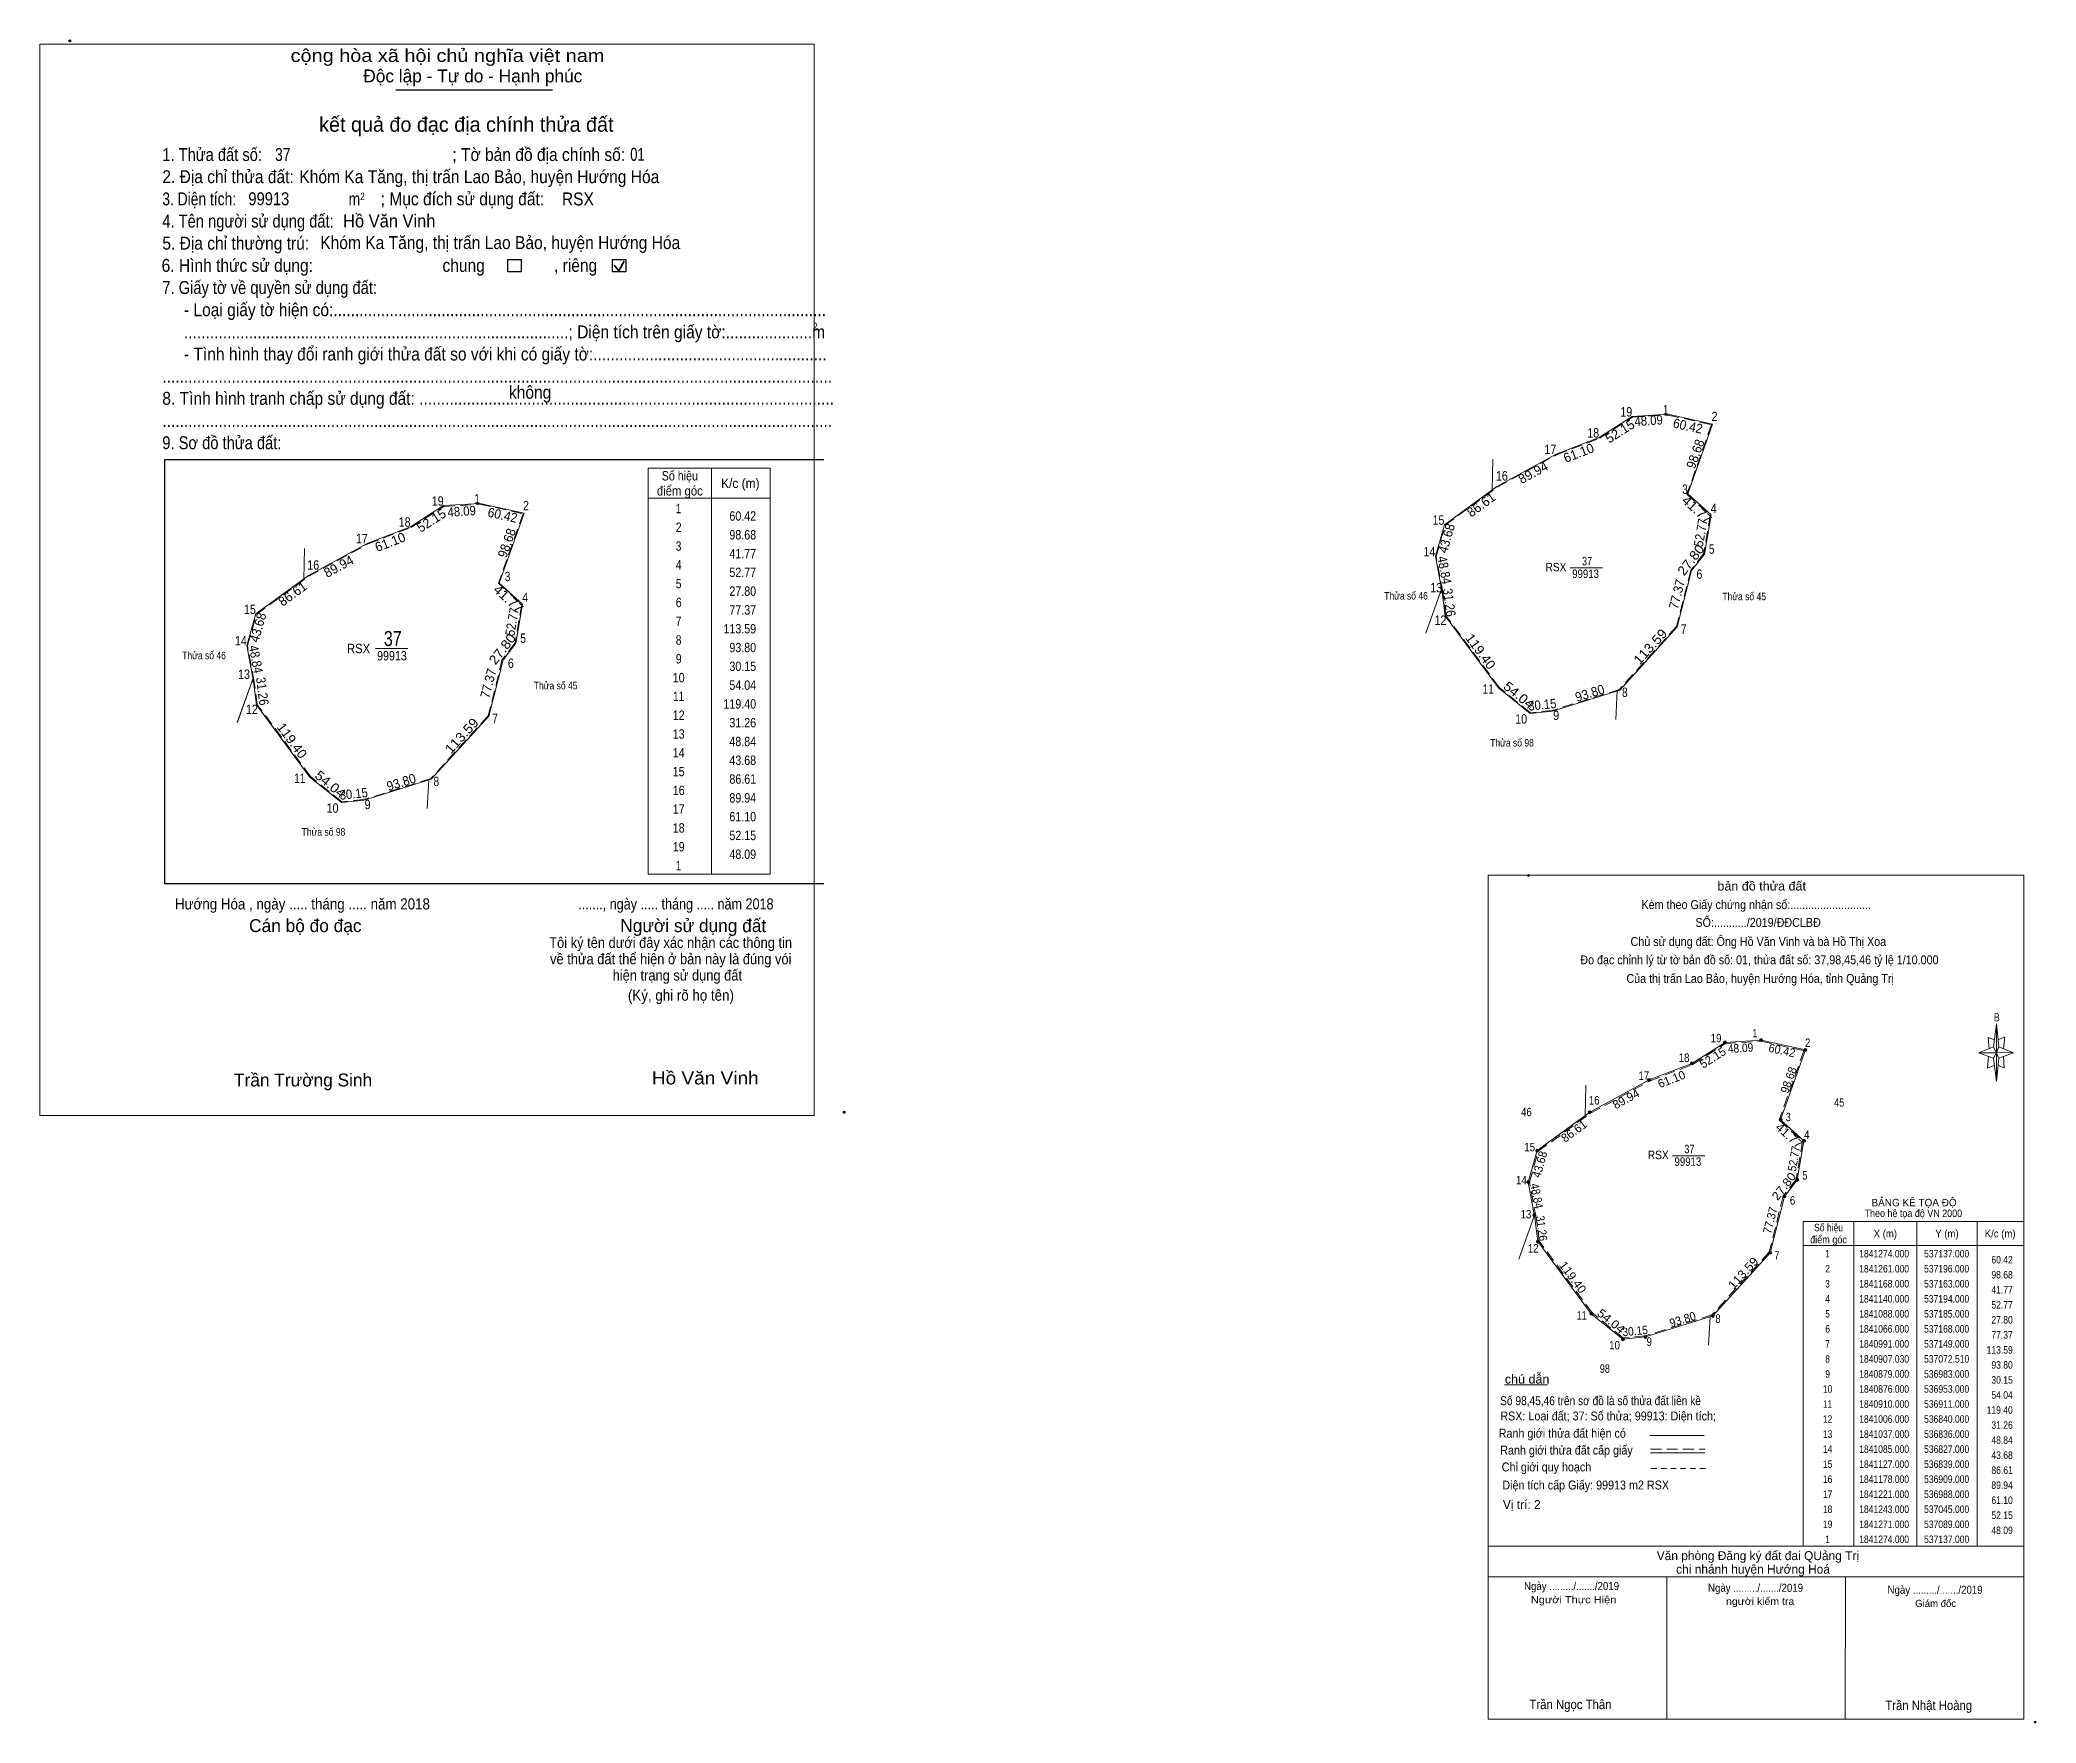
# Model space of a CAD drawing. Header units: metres. Extents: x 534970 to 537626, y 1839533 to 1841772.
import ezdxf
from ezdxf.enums import TextEntityAlignment as Align

# ---------------------------------------------------------------- set-up
doc = ezdxf.new("R2010")
doc.units = ezdxf.units.M
doc.header["$LTSCALE"] = 4.8
doc.header["$PDMODE"] = 32
doc.header["$PDSIZE"] = 2.4
doc.linetypes.add('MEDIUM_DASHED', pattern=[4.5, 3, -1.5])
doc.linetypes.add('SHORT_DASHED', pattern=[2.7, 1.5, -1.2])
for name, color, linetype, lineweight in [('1', 7, 'Continuous', 13), ('12', 7, 'Continuous', 13), ('17', 7, 'Continuous', 13), ('2', 7, 'Continuous', 13), ('3', 7, 'Continuous', 13), ('32', 7, 'Continuous', 13), ('5', 7, 'Continuous', 13), ('6', 7, 'Continuous', 13), ('63', 7, 'Continuous', 13), ('7', 7, 'Continuous', 25)]:
    doc.layers.add(name, color=color, linetype=linetype, lineweight=lineweight)

msp = doc.modelspace()

# ---------------------------------------------------------------- hatches: boundary and pattern name
at = {"layer": '32'}
for points in [[(537214.57, 1840438.37, 1), (537210.57, 1840438.37, 1)], [(537214.07, 1840438.37, 1), (537211.07, 1840438.37, 1)], [(537262.57, 1840441.37, 1), (537258.57, 1840441.37, 1)], [(537321.57, 1840428.37, 1), (537317.57, 1840428.37, 1)], [(537321.07, 1840428.37, 1), (537318.07, 1840428.37, 1)], [(537170.57, 1840410.37, 1), (537166.57, 1840410.37, 1)], [(537170.07, 1840410.37, 1), (537167.07, 1840410.37, 1)], [(537113.57, 1840388.37, 1), (537109.57, 1840388.37, 1)], [(537113.07, 1840388.37, 1), (537110.07, 1840388.37, 1)], [(537034.57, 1840345.37, 1), (537030.57, 1840345.37, 1)], [(537034.07, 1840345.37, 1), (537031.07, 1840345.37, 1)], [(537288.57, 1840335.37, 1), (537284.57, 1840335.37, 1)], [(537288.07, 1840335.37, 1), (537285.07, 1840335.37, 1)], [(536964.57, 1840294.37, 1), (536960.57, 1840294.37, 1)], [(536964.07, 1840294.37, 1), (536961.07, 1840294.37, 1)], [(537319.57, 1840307.37, 1), (537315.57, 1840307.37, 1)], [(537319.07, 1840307.37, 1), (537316.07, 1840307.37, 1)], [(536952.57, 1840252.37, 1), (536948.57, 1840252.37, 1)], [(536952.07, 1840252.37, 1), (536949.07, 1840252.37, 1)], [(537293.57, 1840233.37, 1), (537289.57, 1840233.37, 1)], [(537310.57, 1840255.37, 1), (537306.57, 1840255.37, 1)], [(537310.07, 1840255.37, 1), (537307.07, 1840255.37, 1)], [(536960.8, 1840208.47, 1), (536956.8, 1840208.47, 1)], [(536960.3, 1840208.47, 1), (536957.3, 1840208.47, 1)], [(537293.07, 1840233.37, 1), (537290.07, 1840233.37, 1)], [(536965.57, 1840173.37, 1), (536961.57, 1840173.37, 1)], [(536965.07, 1840173.37, 1), (536962.07, 1840173.37, 1)], [(537274.57, 1840158.37, 1), (537270.57, 1840158.37, 1)], [(537274.07, 1840158.37, 1), (537271.07, 1840158.37, 1)], [(537036.57, 1840077.37, 1), (537032.57, 1840077.37, 1)], [(537036.07, 1840077.37, 1), (537033.07, 1840077.37, 1)], [(537198.08, 1840074.4, 1), (537194.08, 1840074.4, 1)], [(537197.58, 1840074.4, 1), (537194.58, 1840074.4, 1)], [(537078.57, 1840043.37, 1), (537074.57, 1840043.37, 1)], [(537078.07, 1840043.37, 1), (537075.07, 1840043.37, 1)], [(537108.57, 1840046.37, 1), (537104.57, 1840046.37, 1)], [(537108.07, 1840046.37, 1), (537105.07, 1840046.37, 1)]]:
    msp.add_hatch(color=256, dxfattribs=at).paths.add_polyline_path(points)

# ---------------------------------------------------------------- linework, layer by layer
at = {"layer": '1'}
for points in [[(537137, 1841274), (537196, 1841261), (537163, 1841168), (537194, 1841140), (537185, 1841088), (537168, 1841066), (537149, 1840991), (537072.51, 1840907.03), (536983, 1840879), (536953, 1840876), (536911, 1840910), (536840, 1841006), (536836, 1841037), (536827, 1841085), (536839, 1841127), (536909, 1841178), (536988, 1841221), (537045, 1841243), (537089, 1841271)], [(535555.17, 1841155.41), (535614.17, 1841142.41), (535581.17, 1841049.41), (535612.17, 1841021.41), (535603.17, 1840969.41), (535586.17, 1840947.41), (535567.17, 1840872.41), (535490.68, 1840788.44), (535401.17, 1840760.41), (535371.17, 1840757.41), (535329.17, 1840791.41), (535258.17, 1840887.41), (535254.17, 1840918.41), (535245.17, 1840966.41), (535257.17, 1841008.41), (535327.17, 1841059.41), (535406.17, 1841102.41), (535463.17, 1841124.41), (535507.17, 1841152.41)], [(537260.57, 1840441.37), (537319.57, 1840428.37), (537286.57, 1840335.37), (537317.57, 1840307.37), (537308.57, 1840255.37), (537291.57, 1840233.37), (537272.57, 1840158.37), (537196.08, 1840074.4), (537106.57, 1840046.37), (537076.57, 1840043.37), (537034.57, 1840077.37), (536963.57, 1840173.37), (536959.57, 1840204.37), (536950.57, 1840252.37), (536962.57, 1840294.37), (537032.57, 1840345.37), (537111.57, 1840388.37), (537168.57, 1840410.37), (537212.57, 1840438.37)]]:
    msp.add_lwpolyline(points, close=True, dxfattribs=at)
at = {"layer": '12'}
for points in [[(536835.7, 1841038.58), (536833.12, 1841035.18), (536814.49, 1840982.89)], [(535253.87, 1840919.99), (535251.29, 1840916.59), (535232.66, 1840864.3)]]:
    msp.add_lwpolyline(points, dxfattribs=at)
at = {"layer": '17'}
for p, q in [((536918.82, 1839982.93), (536976.18, 1839982.93)), ((536897.34, 1839537.81), (536897.5, 1839727.17)), ((537134.94, 1839537.65), (537135.1, 1839727.01)), ((537372.54, 1839537.53), (537372.7, 1839726.93))]:
    msp.add_line(p, q, dxfattribs=at)
at = {"layer": '2'}
for p, q in [((537089, 1841271), (537045, 1841243)), ((535507.17, 1841152.41), (535463.17, 1841124.41)), ((537168, 1841066), (537185, 1841088)), ((536836, 1841037), (536840, 1841006)), ((535586.17, 1840947.41), (535603.17, 1840969.41)), ((535254.17, 1840918.41), (535258.17, 1840887.41)), ((537212.57, 1840438.37), (537168.57, 1840410.37)), ((537291.57, 1840233.37), (537308.57, 1840255.37)), ((536959.57, 1840204.37), (536963.57, 1840173.37))]:
    msp.add_line(p, q, dxfattribs=at)
for points in [[(536932, 1840893), (536953, 1840876), (536983, 1840879)], [(535350.17, 1840774.41), (535371.17, 1840757.41), (535401.17, 1840760.41)], [(537055.57, 1840060.37), (537076.57, 1840043.37), (537106.57, 1840046.37)]]:
    msp.add_lwpolyline(points, dxfattribs=at)
at = {"layer": '3'}
for p, q in [((536902.7, 1841173.41), (536903.7, 1841214.1)), ((535320.87, 1841054.82), (535321.87, 1841095.51)), ((536833.12, 1841035.18), (536814.4, 1840982.64)), ((535253.58, 1840923.01), (535232.57, 1840864.05)), ((537069.11, 1840906.57), (537067.15, 1840868.04)), ((535487.25, 1840787.37), (535485.32, 1840749.45)), ((537026.27, 1840340.78), (537027.27, 1840381.47)), ((536958.8, 1840208.47), (536937.97, 1840150.01)), ((537192.65, 1840073.33), (537190.72, 1840035.41))]:
    msp.add_line(p, q, dxfattribs=at)
for points in [[(537163, 1841168), (537176, 1841205), (537196, 1841261)], [(535581.17, 1841049.41), (535594.17, 1841086.41), (535614.17, 1841142.41)], [(537286.57, 1840335.37), (537299.57, 1840372.37), (537319.57, 1840428.37)]]:
    msp.add_lwpolyline(points, dxfattribs=at)
at = {"layer": '32'}
for centre, radius in [((537212.57, 1840438.37), 2), ((537212.57, 1840438.37), 1.5), ((537260.57, 1840441.37), 2), ((537319.57, 1840428.37), 2), ((537319.57, 1840428.37), 1.5), ((537168.57, 1840410.37), 2), ((537168.57, 1840410.37), 1.5), ((537111.57, 1840388.37), 2), ((537111.57, 1840388.37), 1.5), ((537032.57, 1840345.37), 2), ((537032.57, 1840345.37), 1.5), ((537286.57, 1840335.37), 2), ((537286.57, 1840335.37), 1.5), ((536962.57, 1840294.37), 2), ((536962.57, 1840294.37), 1.5), ((537317.57, 1840307.37), 2), ((537317.57, 1840307.37), 1.5), ((536950.57, 1840252.37), 2), ((536950.57, 1840252.37), 1.5), ((537291.57, 1840233.37), 2), ((537308.57, 1840255.37), 2), ((537308.57, 1840255.37), 1.5), ((536958.8, 1840208.47), 2), ((536958.8, 1840208.47), 1.5), ((537291.57, 1840233.37), 1.5), ((536963.57, 1840173.37), 2), ((536963.57, 1840173.37), 1.5), ((537272.57, 1840158.37), 2), ((537272.57, 1840158.37), 1.5), ((537034.57, 1840077.37), 2), ((537034.57, 1840077.37), 1.5), ((537196.08, 1840074.4), 2), ((537196.08, 1840074.4), 1.5), ((537076.57, 1840043.37), 2), ((537076.57, 1840043.37), 1.5), ((537106.57, 1840046.37), 2), ((537106.57, 1840046.37), 1.5)]:
    msp.add_circle(centre, radius, dxfattribs=at)
at = {"layer": '5'}
for p, q in [((536897.5, 1839537.81), (536897.5, 1840660.85)), ((537569.66, 1840432.33), (537573.62, 1840463.21)), ((537569.66, 1840417.29), (537549.86, 1840424.41)), ((537576.82, 1840432.33), (537596.62, 1840424.41)), ((537576.82, 1840417.29), (537573.62, 1840386.41)), ((537583.94, 1840404.61), (537576.02, 1840407.77)), ((537583.14, 1840419.65), (537583.94, 1840404.61))]:
    msp.add_line(p, q, dxfattribs=at)
for points in [[(536897.5, 1840660.85), (537610.3, 1840660.85), (537610.3, 1839537.81)], [(537573.62, 1840424.41), (537569.66, 1840432.33), (537549.86, 1840424.41)], [(537571.26, 1840441.85), (537562.54, 1840445.01), (537564.14, 1840429.97)], [(537573.62, 1840424.41), (537576.82, 1840417.29), (537596.62, 1840424.41)], [(537576.02, 1840441.85), (537584.74, 1840445.81), (537583.14, 1840429.97)], [(537563.34, 1840419.65), (537561.74, 1840403.81), (537570.46, 1840407.77)]]:
    msp.add_lwpolyline(points, dxfattribs=at)
for points in [[(537573.62, 1840463.21), (537576.82, 1840432.33), (537573.62, 1840424.41)], [(537573.62, 1840424.41), (537549.86, 1840424.41), (537569.66, 1840432.33), (537576.82, 1840417.29), (537596.62, 1840424.41), (537573.62, 1840425.21)], [(537573.62, 1840424.41), (537573.62, 1840386.41), (537569.66, 1840417.29)]]:
    msp.add_lwpolyline(points, close=True, dxfattribs=at)
msp.add_point((536951.14, 1840660.33), dxfattribs=at)
at = {"layer": '6'}
for p, q in [((537112.26, 1839915.29), (537184.66, 1839915.29)), ((537113.38, 1839892.09), (537185.74, 1839892.09)), ((536897.5, 1839768.01), (537610.3, 1839768.01)), ((536897.34, 1839727.17), (537610.14, 1839727.17)), ((537610.14, 1839537.81), (536897.34, 1839537.81))]:
    msp.add_line(p, q, dxfattribs=at)
at = {"layer": '6', "linetype": 'MEDIUM_DASHED'}
msp.add_line((537113.38, 1839897.01), (537186.26, 1839897.01), dxfattribs=at)
at = {"layer": '6'}
msp.add_point((537625.3, 1839533.93), dxfattribs=at)
at = {"layer": '63'}
for p, q in [((537137, 1841274), (537089, 1841271)), ((537137, 1841274), (537196, 1841261)), ((535863.53, 1841202.18), (535863.53, 1840662.18)), ((535863.53, 1841202.18), (535863.53, 1840662.18)), ((535941.53, 1841202.18), (535941.53, 1840662.18)), ((536909, 1841178), (536839, 1841127)), ((537163, 1841168), (537194, 1841140)), ((535555.17, 1841155.41), (535507.17, 1841152.41)), ((535555.17, 1841155.41), (535614.17, 1841142.41)), ((537194, 1841140), (537185, 1841088)), ((535327.17, 1841059.41), (535257.17, 1841008.41)), ((537006.62, 1841069.67), (537049.52, 1841069.67)), ((537168, 1841066), (537149, 1840991)), ((535581.17, 1841049.41), (535612.17, 1841021.41)), ((535612.17, 1841021.41), (535603.17, 1840969.41)), ((536911, 1840910), (536840, 1841006)), ((535416.68, 1840962.16), (535459.58, 1840962.16)), ((535586.17, 1840947.41), (535567.17, 1840872.41)), ((536911, 1840910), (536953, 1840876)), ((535329.17, 1840791.41), (535258.17, 1840887.41)), ((535329.17, 1840791.41), (535371.17, 1840757.41)), ((537260.57, 1840441.37), (537212.57, 1840438.37)), ((537260.57, 1840441.37), (537319.57, 1840428.37)), ((537032.57, 1840345.37), (536962.57, 1840294.37)), ((537286.57, 1840335.37), (537317.57, 1840307.37)), ((537317.57, 1840307.37), (537308.57, 1840255.37)), ((537142.8, 1840287.61), (537185.7, 1840287.61)), ((537291.57, 1840233.37), (537272.57, 1840158.37)), ((537383.9, 1840200.01), (537383.9, 1839768.01)), ((537467.9, 1840200.01), (537467.9, 1839768.01)), ((537547.9, 1840200.01), (537547.9, 1839768.01)), ((537034.57, 1840077.37), (536963.57, 1840173.37)), ((537316.7, 1840168.01), (537610.3, 1840168.01)), ((537034.57, 1840077.37), (537076.57, 1840043.37))]:
    msp.add_line(p, q, dxfattribs=at)
at = {"layer": '63', "linetype": 'SHORT_DASHED'}
msp.add_line((537114.38, 1839871.25), (537187.22, 1839871.25), dxfattribs=at)
at = {"layer": '63', "linetype": 'MEDIUM_DASHED'}
for points in [[(537136.92, 1841272.99), (537194.68, 1841260.27), (537161.83, 1841167.71), (537192.92, 1841139.63), (537184.06, 1841088.42), (537167.08, 1841066.45), (537148.09, 1840991.49), (537071.95, 1840907.9), (536982.8, 1840879.98), (536953.31, 1840877.04), (536911.73, 1840910.7), (536840.96, 1841006.39), (536836.99, 1841037.16), (536828.03, 1841084.95), (536839.87, 1841126.39), (536909.54, 1841177.15), (536988.42, 1841220.09), (537045.45, 1841242.1), (537089.32, 1841270.02)], [(535555.09, 1841154.4), (535612.85, 1841141.68), (535580, 1841049.12), (535611.09, 1841021.04), (535602.23, 1840969.83), (535585.25, 1840947.86), (535566.26, 1840872.9), (535490.12, 1840789.31), (535400.97, 1840761.39), (535371.48, 1840758.45), (535329.9, 1840792.11), (535259.13, 1840887.8), (535255.16, 1840918.57), (535246.2, 1840966.36), (535258.04, 1841007.8), (535327.71, 1841058.56), (535406.59, 1841101.5), (535463.62, 1841123.51), (535507.49, 1841151.43)], [(537260.43, 1840439.76), (537317.47, 1840427.19), (537284.71, 1840334.9), (537315.83, 1840306.79), (537307.06, 1840256.03), (537290.11, 1840234.09), (537271.12, 1840159.16), (537195.19, 1840075.78), (537106.25, 1840047.95), (537077.06, 1840045.04), (537035.75, 1840078.49), (536965.1, 1840174), (536961.16, 1840204.62), (536952.23, 1840252.29), (536963.95, 1840293.4), (537033.44, 1840344.01), (537112.23, 1840386.92), (537169.29, 1840408.93), (537213.07, 1840436.79)]]:
    msp.add_lwpolyline(points, close=True, dxfattribs=at)
at = {"layer": '63'}
for points in [[(536909, 1841178), (536988, 1841221), (537045, 1841243)], [(535779.53, 1840662.18), (535779.53, 1841202.18), (535863.53, 1841202.18), (535941.53, 1841202.18)], [(535779.53, 1841162.18), (535863.53, 1841162.18), (535941.53, 1841162.18)], [(535327.17, 1841059.41), (535406.17, 1841102.41), (535463.17, 1841124.41)], [(536839, 1841127), (536827, 1841085), (536836, 1841037)], [(535257.17, 1841008.41), (535245.17, 1840966.41), (535254.17, 1840918.41)], [(537149, 1840991), (537072.51, 1840907.03), (536983, 1840879)], [(535567.17, 1840872.41), (535490.68, 1840788.44), (535401.17, 1840760.41)], [(535941.53, 1840662.18), (535863.53, 1840662.18), (535779.53, 1840662.18)], [(537032.57, 1840345.37), (537111.57, 1840388.37), (537168.57, 1840410.37)], [(536962.57, 1840294.37), (536950.57, 1840252.37), (536959.57, 1840204.37)], [(537272.57, 1840158.37), (537196.08, 1840074.4), (537106.57, 1840046.37)]]:
    msp.add_lwpolyline(points, dxfattribs=at)
msp.add_lwpolyline([(537316.7, 1840200.01), (537610.3, 1840200.01), (537610.3, 1839768.01), (537316.7, 1839768.01)], close=True, dxfattribs=at)
at = {"layer": '7'}
for p, q in [((535443.56, 1841705.45), (535651.97, 1841705.45)), ((535135.87, 1841213.93), (536013.23, 1841213.93))]:
    msp.add_line(p, q, dxfattribs=at)
at = {"layer": '7', "lineweight": 35}
for p, q in [((535734.23, 1841472.49), (535740.1, 1841464.86)), ((535740.1, 1841464.86), (535747.24, 1841477.63))]:
    msp.add_line(p, q, dxfattribs=at)
at = {"layer": '7', "lineweight": 13}
msp.add_lwpolyline([(534969.85, 1841766.28), (536000.42, 1841766.28), (536000.42, 1840340.88), (534969.85, 1840340.88)], close=True, dxfattribs=at)
at = {"layer": '7'}
for points in [[(535592.68, 1841480.1), (535610.38, 1841480.1), (535610.38, 1841463.6), (535592.68, 1841463.6)], [(535731.93, 1841480.1), (535749.63, 1841480.1), (535749.63, 1841463.6), (535731.93, 1841463.6)]]:
    msp.add_lwpolyline(points, close=True, dxfattribs=at)
msp.add_lwpolyline([(536013.23, 1840649.18), (535135.87, 1840649.18), (535135.87, 1841213.93)], dxfattribs=at)
for p in [(535009.5, 1841770.83), (536040.06, 1840345.42)]:
    msp.add_point(p, dxfattribs=at)

# ---------------------------------------------------------------- texts
at = {"layer": '1'}
for s, width, p in [('RSX', 0.9, (535393.925, 1840956.11)), ('99913', 0.85, (535438.36, 1840946.52))]:
    msp.add_text(s, height=12.5, dxfattribs=dict(at, width=width)).set_placement(p, align=Align.CENTER)
for s, height, width, p in [('Hướng Hóa , ngày ..... tháng ..... năm 2018', 14.75, 0.9, (535149.61, 1840615.18)), ('Hồ Văn Vinh', 17.22, 1.1, (535784.27, 1840382.38))]:
    msp.add_text(s, height=height, dxfattribs=dict(at, width=width)).set_placement(p)
msp.add_text('Trần Trường Sinh', height=17.2, dxfattribs=at).set_placement((535228.14, 1840379.69))
at = {"layer": '3'}
for s, height, width, p in [('RSX', 11.25, 0.9, (536987.46, 1841065.05)), ('99913', 11.25, 0.85, (537026.925, 1841056.17)), ('37', 11.25, 0.8, (537028.895, 1841072.95)), ('Thửa số 46', 10, 0.85, (536787.98, 1841027.52)), ('Thửa số 45', 10, 0.85, (537238.02, 1841026.63)), ('37', 20, 0.8, (535439.445, 1840965.7)), ('Thửa số 46', 10, 0.85, (535188.295, 1840948.16)), ('Thửa số 45', 10, 0.85, (535656.19, 1840908.04)), ('Thửa số 98', 10, 0.85, (536929.04, 1840831.94)), ('Thửa số 98', 10, 0.85, (535347.215, 1840713.35)), ('46', 11.25, 0.85, (536948.225, 1840340.11)), ('45', 11.25, 0.8, (537364.47, 1840352.74)), ('RSX', 11.25, 0.9, (537123.64, 1840282.99)), ('37', 11.25, 0.8, (537165.075, 1840290.89)), ('99913', 11.25, 0.85, (537163.105, 1840274.11)), ('98', 11.25, 0.8, (537052.605, 1839998.69))]:
    msp.add_text(s, height=height, dxfattribs=dict(at, width=width)).set_placement(p, align=Align.CENTER)
at = {"layer": '5'}
for s, height, width, p in [('bản đồ thửa đất', 11.88, 1.05, (537261.28, 1840640.37)), ('Kèm theo Giấy chứng nhận số:...........................', 11.88, 0.9, (537253.98, 1840615.69)), ('SỐ:.........../2019/ĐĐCLBĐ', 11.88, 0.9, (537256.56, 1840591.97)), ('Chủ sử dụng đất: Ông Hồ Văn Vinh và bà Hồ Thị Xoa', 11.88, 0.9, (537256.88, 1840566.57)), ('Đo đạc chỉnh lý từ tờ bản đồ số: 01, thửa đất số: 37,98,45,46 tỷ lệ 1/10.000 ', 11.88, 0.9, (537260.295, 1840542.25)), ('Của thị trấn Lao Bảo, huyện Hướng Hóa, tỉnh Quảng Trị', 11.88, 0.9, (537259.25, 1840517.41)), ('B', 10.91, 0.8, (537574.19, 1840466.21))]:
    msp.add_text(s, height=height, dxfattribs=dict(at, width=width)).set_placement(p, align=Align.CENTER)
at = {"layer": '6'}
for s, height, width, p in [('RSX', 17.22, 0.9, (535664.55, 1841551.88)), ('Hồ Văn Vinh', 17.22, 0.95, (535373.35, 1841522.64)), ('Số 98,45,46 trên sơ đồ là số thửa đất liền kề', 11.88, 0.85, (536913.28, 1839955.65)), ('RSX: Loại đất; 37: Số thửa; 99913: Diện tích;', 11.88, 0.9, (536913.52, 1839935.33)), ('Diện tích cấp Giấy: 99913 m2 RSX', 11.88, 0.9, (536916.2, 1839843.49))]:
    msp.add_text(s, height=height, dxfattribs=dict(at, width=width)).set_placement(p)
for s, height, width, p in [('Theo hệ tọa độ VN 2000', 9.899, 0.9, (537463.165, 1840206.04)), ('chú dẫn', 11.88, 1.05, (536949.13, 1839984.41)), ('Ranh giới thửa đất hiện có ', 11.88, 0.9, (536997.91, 1839912.37)), ('Ranh giới thửa đất cấp giấy', 11.88, 0.9, (537001.52, 1839889.89)), ('Chỉ giới quy hoạch', 11.88, 0.9, (536974.95, 1839867.53)), ('Ngày ........./......./2019', 10.68, 0.9, (537008.28, 1839709.65)), ('Ngày ........./......./2019', 10.68, 0.9, (537253.12, 1839707.37)), ('Ngày ........./......./2019', 10.68, 0.9, (537492.08, 1839704.73)), ('Người Thực Hiện', 9.52, 1.15, (537010.96, 1839692.17)), ('người kiểm tra', 9.504, 1.1, (537259.32, 1839689.97)), ('Trần Ngọc Thân', 12.56, 0.9, (537006.88, 1839551.25)), ('Trần Nhật Hoàng', 12.51, 0.9, (537483.61, 1839550.05))]:
    msp.add_text(s, height=height, dxfattribs=dict(at, width=width)).set_placement(p, align=Align.CENTER)
for s, height, p in [('BẢNG KÊ TỌA ĐỘ', 9.899, (537464.13, 1840220.24)), (' Văn phòng Đăng ký đất đai QUảng Trị', 11.88, (537254.09, 1839749.53)), ('chi nhánh huyện Hướng Hoá', 11.88, (537249.82, 1839731.53)), ('Giám đốc', 9.504, (537492.84, 1839687.17))]:
    msp.add_text(s, height=height, dxfattribs=at).set_placement(p, align=Align.CENTER)
msp.add_text('Vị trí: 2', height=11.88, dxfattribs=at).set_placement((536916.88, 1839817.49))
at = {"layer": '63'}
for s, height, width, p in [(' 19', 12.5, 0.85, (537089, 1841271)), (' 1', 12.5, 0.75, (537137, 1841274)), (' 2', 12.5, 0.85, (537202.53, 1841264.92)), (' 18', 12.5, 0.85, (537045, 1841243)), (' 17', 12.5, 0.85, (536988, 1841221)), (' 16', 12.5, 0.85, (536923.37, 1841185.84)), (' 19', 12.5, 0.85, (535507.17, 1841152.41)), (' 1', 12.5, 0.75, (535555.17, 1841155.41)), (' 3', 12.5, 0.8, (537163, 1841168)), (' 2', 12.5, 0.85, (535620.7, 1841146.33)), ('60.42', 12.5, 0.85, (535923.02, 1841132.42)), (' 15', 12.5, 0.85, (536839, 1841127)), (' 4', 12.5, 0.85, (537201.4, 1841142.61)), (' 17', 12.5, 0.85, (535406.17, 1841102.41)), (' 18', 12.5, 0.85, (535463.17, 1841124.41)), ('98.68', 12.5, 0.85, (535923.02, 1841107.42)), ('41.77', 12.5, 0.85, (535923.02, 1841082.42)), (' 14', 12.5, 0.85, (536827, 1841085)), (' 5', 12.5, 0.8, (537198.49, 1841088.43)), (' 16', 12.5, 0.85, (535341.54, 1841067.25)), (' 3', 12.5, 0.8, (535595.97, 1841052.02)), ('52.77', 12.5, 0.85, (535923.02, 1841057.42)), (' 6', 12.5, 0.85, (537182.37, 1841055.1)), (' 4', 12.5, 0.85, (535619.57, 1841024.02)), ('27.80', 12.5, 0.85, (535923.02, 1841032.42)), (' 13', 12.5, 0.85, (536836, 1841037)), (' 15', 12.5, 0.85, (535257.17, 1841008.41)), ('77.37', 12.5, 0.85, (535923.02, 1841007.42)), (' 12', 12.5, 0.85, (536841.74, 1840993.79)), (' 14', 12.5, 0.85, (535245.17, 1840966.41)), (' 5', 12.5, 0.8, (535616.66, 1840969.84)), ('113.59', 12.5, 0.85, (535923.02, 1840982.42)), (' 7', 12.5, 0.8, (537161.19, 1840981.84)), ('93.80', 12.5, 0.85, (535923.02, 1840957.42)), (' 13', 12.5, 0.85, (535249.37, 1840921.89)), (' 6', 12.5, 0.85, (535600.54, 1840936.51)), ('30.15', 12.5, 0.85, (535923.02, 1840932.42)), ('54.04', 12.5, 0.85, (535923.02, 1840907.42)), (' 11', 12.5, 0.8, (536904.9, 1840902.15)), (' 8', 12.5, 0.8, (537082.96, 1840897.87)), (' 12', 12.5, 0.85, (535259.91, 1840875.2)), (' 7', 12.5, 0.8, (535579.36, 1840863.25)), ('119.40', 12.5, 0.85, (535923.02, 1840882.42)), (' 10', 12.5, 0.85, (536949.08, 1840862.48)), (' 9', 12.5, 0.85, (536991.7, 1840867.23)), ('31.26', 12.5, 0.85, (535923.02, 1840857.42)), ('48.84', 12.5, 0.85, (535923.02, 1840832.42)), ('43.68', 12.5, 0.85, (535923.02, 1840807.42)), (' 11', 12.5, 0.8, (535323.07, 1840783.56)), ('86.61', 12.5, 0.85, (535923.02, 1840782.42)), (' 8', 12.5, 0.8, (535501.13, 1840779.28)), ('89.94', 12.5, 0.85, (535923.02, 1840757.42)), (' 10', 12.5, 0.85, (535367.25, 1840743.89)), (' 9', 12.5, 0.85, (535409.87, 1840748.64)), ('61.10', 12.5, 0.85, (535923.02, 1840732.42)), ('52.15', 12.5, 0.85, (535923.02, 1840707.42)), ('48.09', 12.5, 0.85, (535923.02, 1840682.42)), (' 19', 11.25, 0.85, (537207.73, 1840438.37)), (' 1', 11.25, 0.75, (537255.48, 1840444.98)), (' 18', 11.25, 0.85, (537165.18, 1840412.3)), (' 2', 11.25, 0.85, (537326.09, 1840432.29)), (' 17', 11.25, 0.85, (537111.56, 1840388.37)), (' 16', 11.25, 0.85, (537045.48, 1840355.62)), (' 3', 11.25, 0.8, (537300.07, 1840333.43)), (' 4', 11.25, 0.85, (537324.96, 1840309.98)), (' 15', 11.25, 0.85, (536959.66, 1840293.4)), (' 5', 11.25, 0.8, (537322.05, 1840255.8)), (' 14', 11.25, 0.85, (536948.62, 1840249.47)), (' 13', 11.25, 0.85, (536954.72, 1840204.12)), (' 6', 11.25, 0.85, (537305.93, 1840222.47)), (' 12', 11.25, 0.85, (536964.33, 1840158.74)), (' 7', 11.25, 0.8, (537284.75, 1840149.21)), ('98.68', 10, 0.85, (537595.48, 1840124.21)), ('60.42', 10, 0.85, (537595.49, 1840144.21)), ('41.77', 10, 0.85, (537595.48, 1840104.21)), (' 11', 11.25, 0.8, (537028.46, 1840069.52)), (' 8', 11.25, 0.8, (537206.52, 1840065.24)), ('52.77', 10, 0.85, (537595.48, 1840084.21)), ('27.80', 10, 0.85, (537595.48, 1840064.21)), ('77.37', 10, 0.85, (537595.48, 1840044.21)), (' 10', 11.25, 0.85, (537072.64, 1840029.85)), (' 9', 11.25, 0.85, (537115.26, 1840034.6)), ('113.59', 10, 0.85, (537595.49, 1840024.21)), ('93.80', 10, 0.85, (537595.48, 1840004.21)), ('30.15', 10, 0.85, (537595.49, 1839984.21)), ('54.04', 10, 0.85, (537595.48, 1839964.21)), ('119.40', 10, 0.85, (537595.49, 1839944.21)), ('31.26', 10, 0.85, (537595.49, 1839924.21)), ('48.84', 10, 0.85, (537595.48, 1839904.21)), ('43.68', 10, 0.85, (537595.48, 1839884.21)), ('86.61', 10, 0.85, (537595.48, 1839864.21)), ('89.94', 10, 0.85, (537595.48, 1839844.21)), ('52.15', 10, 0.85, (537595.49, 1839804.21)), ('61.10', 10, 0.85, (537595.48, 1839824.21)), ('48.09', 10, 0.85, (537595.48, 1839784.21))]:
    msp.add_text(s, height=height, dxfattribs=dict(at, width=width)).set_placement(p, align=Align.RIGHT)
for s, height, rotation, width, p in [('48.09', 12.5, 3.576, 0.9, (537111.215, 1841259.442)), ('60.42', 12.5, 347.574, 0.95, (537161.73, 1841252.37)), ('98.68', 12.5, 70.463, 0.95, (537178.925, 1841219.19)), ('48.09', 12.5, 3.576, 0.9, (535531.55, 1841138.662)), ('60.42', 12.5, 347.574, 0.95, (535584.255, 1841133.779)), ('41.77', 12.5, 317.911, 1.1, (537170.921, 1841142.374)), ('98.68', 12.5, 70.463, 0.95, (535597.097, 1841100.605)), ('43.68', 12.5, 74.055, 0.95, (536847.864, 1841107.273)), ('52.77', 12.5, 80.181, 0.9, (537186.197, 1841115.489)), ('27.80', 12.5, 52.306, 1.1, (537172.04, 1841076.448)), ('48.84', 12.5, 280.62, 0.9, (536833.017, 1841065.507)), ('41.77', 12.5, 317.911, 1.1, (535589.091, 1841023.784)), ('31.26', 12.5, 277.352, 0.9, (536839.406, 1841022.86)), ('77.37', 12.5, 75.784, 0.95, (537154.528, 1841033.08)), ('43.68', 12.5, 74.055, 0.95, (535266.032, 1840988.678)), ('52.77', 12.5, 80.181, 0.9, (535604.367, 1840996.899)), ('27.80', 12.5, 52.306, 1.1, (535590.21, 1840957.858)), ('119.40', 12.5, 306.486, 1.05, (536882.156, 1840954.711)), ('113.59', 12.5, 47.669, 1.1, (537117.626, 1840960.631)), ('48.84', 12.5, 280.62, 0.9, (535251.186, 1840946.922)), ('77.37', 12.5, 75.784, 0.95, (535572.698, 1840914.49)), ('31.26', 12.5, 277.352, 0.9, (535259.745, 1840904.705)), ('54.04', 12.5, 321.009, 1.1, (536934.183, 1840895.478)), ('93.80', 12.5, 17.388, 0.95, (537034.417, 1840897.088)), ('30.15', 12.5, 5.711, 0.9, (536969.923, 1840881.467)), ('119.40', 12.5, 306.486, 1.05, (535300.322, 1840836.126)), ('113.59', 12.5, 47.669, 1.1, (535535.796, 1840842.041)), ('54.04', 12.5, 321.009, 1.1, (535352.353, 1840776.888)), ('93.80', 12.5, 17.388, 0.95, (535452.587, 1840778.498)), ('30.15', 12.5, 5.711, 0.9, (535388.093, 1840762.877)), ('48.09', 11.25, 3.576, 0.9, (537233.529, 1840425.107)), ('60.42', 11.25, 347.574, 0.95, (537287.09, 1840422.179)), ('98.68', 11.25, 70.463, 0.95, (537302.411, 1840386.359)), ('41.77', 11.25, 317.911, 1.1, (537294.075, 1840310.111)), ('43.68', 11.25, 74.055, 0.95, (536971.371, 1840274.475)), ('52.77', 11.25, 80.181, 0.9, (537309.742, 1840282.751)), ('27.80', 11.25, 52.306, 1.1, (537295.302, 1840243.436)), ('48.84', 11.25, 280.62, 0.9, (536956.561, 1840232.987)), ('77.37', 11.25, 75.784, 0.95, (537278.048, 1840200.294)), ('31.26', 11.25, 277.352, 0.9, (536962.953, 1840190.315)), ('119.40', 11.25, 306.486, 1.05, (537005.446, 1840122.455)), ('113.59', 11.25, 47.669, 1.1, (537240.796, 1840127.577)), ('54.04', 11.25, 321.009, 1.1, (537057.351, 1840063.157)), ('93.80', 11.25, 17.388, 0.95, (537157.799, 1840064.397)), ('30.15', 11.25, 5.711, 0.9, (537093.425, 1840048.833))]:
    msp.add_text(s, height=height, rotation=rotation, dxfattribs=dict(at, width=width)).set_placement(p, align=Align.CENTER)
for s, height, rotation, p in [('52.15', 12.5, 32.471, (537076.015, 1841246.059)), ('61.10', 12.5, 21.105, (537020.055, 1841216.736)), ('89.94', 12.5, 28.56, (536960.187, 1841190.878)), ('86.61', 12.5, 36.076, (536891.605, 1841148.642)), ('52.15', 12.5, 32.471, (535494.18, 1841127.466)), ('61.10', 12.5, 21.105, (535438.225, 1841098.146)), ('89.94', 12.5, 28.56, (535370.507, 1841066.178)), ('86.61', 12.5, 36.076, (535309.78, 1841030.056)), ('52.15', 11.25, 32.471, (537199.245, 1840413.222)), ('61.10', 11.25, 21.105, (537143.39, 1840384.023)), ('89.94', 11.25, 28.56, (537083.451, 1840358.086)), ('86.61', 11.25, 36.076, (537014.803, 1840315.741))]:
    msp.add_text(s, height=height, rotation=rotation, dxfattribs=at).set_placement(p, align=Align.CENTER)
for s, height, width, p in [('Số hiệu', 12.5, 0.85, (535821.525, 1841185.92)), ('điểm góc', 12.5, 0.9, (535821.52, 1841165.92)), ('K/c (m)', 12.5, 0.95, (535902.015, 1841175.92)), (' 1', 12.5, 0.75, (535818.025, 1841142.42)), (' 2', 12.5, 0.85, (535818.02, 1841117.42)), (' 3', 12.5, 0.8, (535818.025, 1841092.42)), (' 4', 12.5, 0.85, (535818.025, 1841067.42)), (' 5', 12.5, 0.8, (535818.025, 1841042.42)), (' 6', 12.5, 0.85, (535818.02, 1841017.42)), (' 8', 12.5, 0.8, (535818.02, 1840967.42)), (' 7', 12.5, 0.8, (535818.02, 1840992.42)), (' 9', 12.5, 0.85, (535818.025, 1840942.42)), (' 10', 12.5, 0.85, (535818.02, 1840917.42)), (' 11', 12.5, 0.8, (535818.02, 1840892.42)), (' 12', 12.5, 0.85, (535818.025, 1840867.42)), (' 13', 12.5, 0.85, (535818.02, 1840842.42)), (' 14', 12.5, 0.85, (535818.02, 1840817.42)), (' 15', 12.5, 0.85, (535818.02, 1840792.42)), (' 16', 12.5, 0.85, (535818.025, 1840767.42)), (' 17', 12.5, 0.85, (535818.015, 1840742.42)), (' 18', 12.5, 0.85, (535818.015, 1840717.42)), (' 19', 12.5, 0.85, (535818.02, 1840692.42)), (' 1', 12.5, 0.75, (535818.025, 1840667.42)), ('điểm góc', 10, 0.9, (537350.285, 1840171.01)), ('Số hiệu', 10, 0.85, (537350.295, 1840187.01)), ('X (m)', 10, 0.95, (537425.89, 1840179.01)), ('Y (m)', 10, 0.95, (537507.89, 1840179.01)), ('K/c (m)', 10, 0.95, (537578.69, 1840179.01)), (' 1', 10, 0.75, (537347.49, 1840152.21)), ('1841274.000', 10, 0.85, (537424.29, 1840152.21)), ('537137.000', 10, 0.85, (537507.49, 1840152.21)), (' 2', 10, 0.85, (537347.485, 1840132.21)), ('1841261.000', 10, 0.85, (537424.29, 1840132.21)), ('537196.000', 10, 0.85, (537507.49, 1840132.21)), (' 4', 10, 0.85, (537347.49, 1840092.21)), (' 3', 10, 0.8, (537347.49, 1840112.21)), ('1841168.000', 10, 0.85, (537424.29, 1840112.21)), ('1841140.000', 10, 0.85, (537424.29, 1840092.21)), ('537163.000', 10, 0.85, (537507.49, 1840112.21)), ('537194.000', 10, 0.85, (537507.49, 1840092.21)), (' 5', 10, 0.8, (537347.49, 1840072.21)), ('1841088.000', 10, 0.85, (537424.29, 1840072.21)), ('537185.000', 10, 0.85, (537507.49, 1840072.21)), (' 6', 10, 0.85, (537347.485, 1840052.21)), ('1841066.000', 10, 0.85, (537424.29, 1840052.21)), ('537168.000', 10, 0.85, (537507.49, 1840052.21)), (' 8', 10, 0.8, (537347.49, 1840012.21)), (' 7', 10, 0.8, (537347.49, 1840032.21)), ('1840991.000', 10, 0.85, (537424.29, 1840032.21)), ('1840907.030', 10, 0.85, (537424.29, 1840012.21)), ('537149.000', 10, 0.85, (537507.49, 1840032.21)), ('537072.510', 10, 0.85, (537507.49, 1840012.21)), (' 9', 10, 0.85, (537347.49, 1839992.21)), ('1840879.000', 10, 0.85, (537424.29, 1839992.21)), ('536983.000', 10, 0.85, (537507.49, 1839992.21)), (' 10', 10, 0.85, (537347.49, 1839972.21)), ('1840876.000', 10, 0.85, (537424.29, 1839972.21)), ('536953.000', 10, 0.85, (537507.49, 1839972.21)), (' 11', 10, 0.8, (537347.49, 1839952.21)), ('1840910.000', 10, 0.85, (537424.29, 1839952.21)), ('536911.000', 10, 0.85, (537507.49, 1839952.21)), (' 13', 10, 0.85, (537347.485, 1839912.21)), (' 12', 10, 0.85, (537347.49, 1839932.21)), ('1841006.000', 10, 0.85, (537424.29, 1839932.21)), ('1841037.000', 10, 0.85, (537424.29, 1839912.21)), ('536840.000', 10, 0.85, (537507.49, 1839932.21)), ('536836.000', 10, 0.85, (537507.49, 1839912.21)), (' 14', 10, 0.85, (537347.49, 1839892.21)), ('1841085.000', 10, 0.85, (537424.29, 1839892.21)), ('536827.000', 10, 0.85, (537507.49, 1839892.21)), (' 15', 10, 0.85, (537347.485, 1839872.21)), ('1841127.000', 10, 0.85, (537424.29, 1839872.21)), ('536839.000', 10, 0.85, (537507.49, 1839872.21)), (' 16', 10, 0.85, (537347.49, 1839852.21)), (' 17', 10, 0.85, (537347.49, 1839832.21)), ('1841178.000', 10, 0.85, (537424.29, 1839852.21)), ('1841221.000', 10, 0.85, (537424.29, 1839832.21)), ('536909.000', 10, 0.85, (537507.49, 1839852.21)), ('536988.000', 10, 0.85, (537507.49, 1839832.21)), (' 18', 10, 0.85, (537347.49, 1839812.21)), ('1841243.000', 10, 0.85, (537424.29, 1839812.21)), ('537045.000', 10, 0.85, (537507.49, 1839812.21)), (' 19', 10, 0.85, (537347.49, 1839792.21)), ('1841271.000', 10, 0.85, (537424.29, 1839792.21)), ('537089.000', 10, 0.85, (537507.49, 1839792.21)), (' 1', 10, 0.75, (537347.49, 1839772.21)), ('1841274.000', 10, 0.85, (537424.29, 1839772.21)), ('537137.000', 10, 0.85, (537507.49, 1839772.21))]:
    msp.add_text(s, height=height, dxfattribs=dict(at, width=width)).set_placement(p, align=Align.CENTER)
at = {"layer": '7'}
for s, height, width, p in [('cộng hòa xã hội chủ nghĩa việt nam', 17.2, 1.15, (535303.47, 1841742.7)), ('1. Thửa đất số:', 17.2, 0.85, (535132.75, 1841610.96)), ('37', 17.22, 0.8, (535282.83, 1841610.96)), ('; Tờ bản đồ địa chính số:', 17.2, 0.9, (535518.76, 1841610.96)), ('01', 17.22, 0.75, (535755.5, 1841611.21)), ('2. Địa chỉ thửa đất:', 17.2, 0.9, (535132.75, 1841581.48)), ('Khóm Ka Tăng, thị trấn Lao Bảo, huyện Hướng Hóa', 17.22, 0.9, (535315.11, 1841581.48)), ('3. Diện tích:', 17.2, 0.8, (535132.75, 1841551.98)), ('99913', 17.22, 0.85, (535247.27, 1841552.14)), ('m', 17.2, 0.8, (535380.71, 1841551.98)), ('2', 9.829, 0.8, (535396.23, 1841558.89)), ('; Mục đích sử dụng đất:', 17.2, 0.9, (535423.37, 1841551.98)), ('4. Tên người sử dụng đất:', 17.2, 0.85, (535132.75, 1841522.48)), ('5. Địa chỉ thường trú:', 17.2, 0.9, (535132.75, 1841493)), ('Khóm Ka Tăng, thị trấn Lao Bảo, huyện Hướng Hóa', 17.22, 0.9, (535342.92, 1841493.84)), ('6. Hình thức sử dụng:', 17.2, 0.9, (535131.79, 1841463.5)), ('chung                , riêng', 17.2, 0.9, (535505.58, 1841463.5)), ('7. Giấy tờ về quyền sử dụng đất:', 17.2, 0.85, (535132.75, 1841434.03)), ('     - Loại giấy tờ hiện có:..................................................................................................................', 17.2, 0.9, (535132.75, 1841404.52)), ('     .........................................................................................; Diện tích trên giấy tờ:....................m', 17.2, 0.9, (535132.75, 1841375.02)), ('2', 9.829, 0.8, (535998.79, 1841385.84)), ('     - Tình hình thay đổi ranh giới thửa đất so với khi có giấy tờ:......................................................', 17.2, 0.9, (535132.75, 1841345.55)), ('8. Tình hình tranh chấp sử dụng đất: ................................................................................................', 17.2, 0.9, (535132.75, 1841286.57)), ('...........................................................................................................................................................', 17.2, 0.9, (535132.75, 1841316.04)), ('không', 17.2, 0.9, (535594.06, 1841294.7)), ('9. Sơ đồ thửa đất:', 17.2, 0.85, (535132.75, 1841227.56)), ('...........................................................................................................................................................', 17.2, 0.9, (535132.75, 1841257.07)), ('......., ngày ..... tháng ..... năm 2018', 14.75, 0.85, (535686.22, 1840615.18)), ('(Ký, ghi rõ họ tên)', 14.75, 0.9, (535752.43, 1840493.74))]:
    msp.add_text(s, height=height, dxfattribs=dict(at, width=width)).set_placement(p)
for s, p in [('Độc lập - Tự do - Hạnh phúc', (535400.17, 1841715.56)), ('Cán bộ đo đạc', (535248.27, 1840585.07)), ('Người sử dụng đất', (535742.25, 1840585.07))]:
    msp.add_text(s, height=17.2, dxfattribs=at).set_placement(p)
for s, height, p in [('kết quả đo đạc địa chính thửa đất', 19.66, (535537.35, 1841649.84)), ('.', 4.916, (536040.055, 1840342.83))]:
    msp.add_text(s, height=height, dxfattribs=at).set_placement(p, align=Align.CENTER)
at = {"layer": '7', "width": 0.9}
for s, p in [('Tôi ký tên dưới đây xác nhận các thông tin', (535809.275, 1840564.01)), ('về thửa đất thể hiện ở bản này là đúng vói', (535809.42, 1840542.25)), ('hiện trạng sử dụng đất', (535818.15, 1840520.56))]:
    msp.add_text(s, height=14.21, dxfattribs=at).set_placement(p, align=Align.CENTER)

doc.saveas('drawing.dxf')
